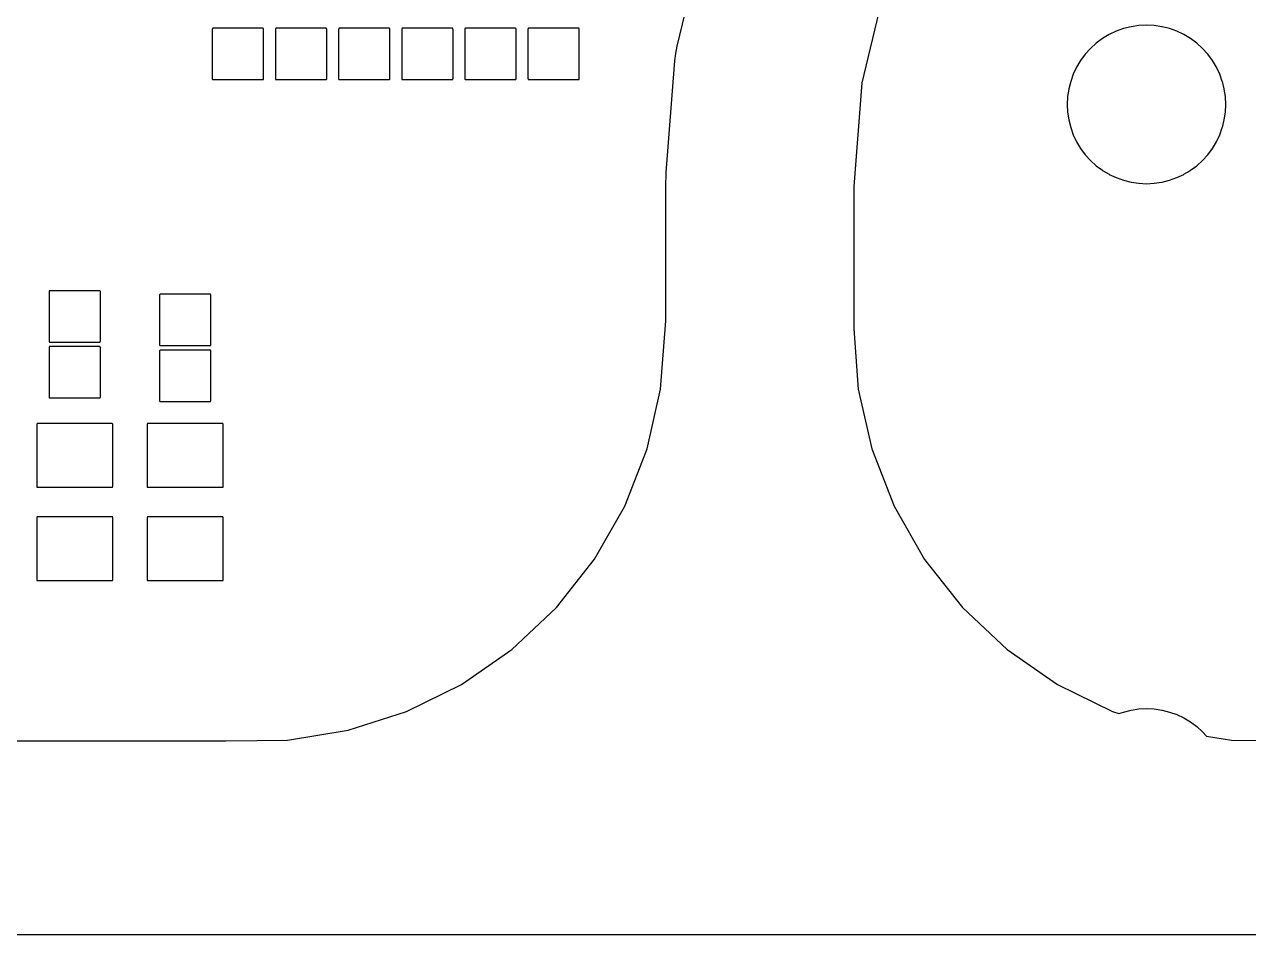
# Model space of a CAD drawing. Header units: inches. Extents: x -0.5 to 10, y -2.4 to 3.9.
# Drawn here: x 2.478 to 3.254, y -0.004 to 0.572 of the extents above; entities that cross this region are included whole.
import ezdxf

# ---------------------------------------------------------------- set-up
doc = ezdxf.new("R2010")
doc.units = ezdxf.units.IN

msp = doc.modelspace()

# ---------------------------------------------------------------- linework, layer by layer
for points in [[(2.197447, 0.1182), (2.605681, 0.1182), (2.644789, 0.118718), (2.683139, 0.124969), (2.720144, 0.136819), (2.754991, 0.154009), (2.786915, 0.17616), (2.815215, 0.202786), (2.839268, 0.233302), (2.858548, 0.267038), (2.872629, 0.303252), (2.881204, 0.341152), (2.884414, 0.384316), (2.884414, 0.38432), (2.884416, 0.384341), (2.88445, 0.384612), (2.88445, 0.4723), (2.88445, 0.47231), (2.884451, 0.472325), (2.884589, 0.475144), (2.884627, 0.476479), (2.884628, 0.476495), (2.884628, 0.476503), (2.884704, 0.477479), (2.884735, 0.478112), (2.884737, 0.478139), (2.88474, 0.478161), (2.884775, 0.478401), (2.890255, 0.549078), (2.890256, 0.54909), (2.890257, 0.549097), (2.890803, 0.553742), (2.890806, 0.553766), (2.890809, 0.553781), (2.89172, 0.558367), (2.891721, 0.55837), (2.891725, 0.558387), (2.908732, 0.629172)], [(3.023442, 0.596791), (3.008633, 0.535158), (3.00355, 0.469595), (3.00355, 0.379419), (3.006395, 0.341143), (3.014973, 0.303237), (3.02906, 0.267016), (3.048346, 0.233276), (3.072408, 0.202757), (3.100718, 0.17613), (3.132652, 0.15398), (3.16751, 0.136795), (3.171539, 0.135506), (3.174404, 0.136531), (3.174425, 0.136538), (3.174451, 0.136545), (3.179183, 0.13773), (3.179207, 0.137736), (3.179231, 0.13774), (3.184055, 0.138455), (3.184082, 0.138459), (3.184104, 0.13846), (3.188975, 0.138699), (3.189, 0.1387), (3.189025, 0.138699), (3.193896, 0.13846), (3.193918, 0.138459), (3.193945, 0.138455), (3.198769, 0.13774), (3.198793, 0.137736), (3.198817, 0.13773), (3.203549, 0.136545), (3.203575, 0.136538), (3.203596, 0.136531), (3.208188, 0.134888), (3.208209, 0.134879), (3.208233, 0.134869), (3.212642, 0.132783), (3.212664, 0.132772), (3.212685, 0.13276), (3.216869, 0.130253), (3.21689, 0.130239), (3.21691, 0.130226), (3.220827, 0.12732), (3.220845, 0.127306), (3.220865, 0.127289), (3.224479, 0.124014), (3.224497, 0.123997), (3.224514, 0.123979), (3.226938, 0.121304), (3.242887, 0.118708), (3.281947, 0.1182)], [(0, -0.00445), (4.8032, -0.00445)]]:
    msp.add_lwpolyline(points)
for points in [[(2.597625, 0.537251), (2.597625, 0.537251), (2.59765, 0.53725), (2.62915, 0.53725), (2.629175, 0.537251), (2.629224, 0.537256), (2.629272, 0.537265), (2.629319, 0.537279), (2.629364, 0.537298), (2.629407, 0.537321), (2.629448, 0.537349), (2.629486, 0.53738), (2.62952, 0.537414), (2.629551, 0.537452), (2.629579, 0.537493), (2.629602, 0.537536), (2.629621, 0.537581), (2.629635, 0.537628), (2.629644, 0.537676), (2.629649, 0.537725), (2.62965, 0.53775), (2.62965, 0.56925), (2.629649, 0.569275), (2.629644, 0.569324), (2.629635, 0.569372), (2.629621, 0.569419), (2.629602, 0.569464), (2.629579, 0.569507), (2.629551, 0.569548), (2.62952, 0.569586), (2.629486, 0.56962), (2.629448, 0.569651), (2.629407, 0.569679), (2.629364, 0.569702), (2.629319, 0.569721), (2.629272, 0.569735), (2.629224, 0.569744), (2.629175, 0.569749), (2.62915, 0.56975), (2.59765, 0.56975), (2.597625, 0.569749), (2.597576, 0.569744), (2.597528, 0.569735), (2.597481, 0.569721), (2.597436, 0.569702), (2.597393, 0.569679), (2.597352, 0.569651), (2.597314, 0.56962), (2.59728, 0.569586), (2.597249, 0.569548), (2.597221, 0.569507), (2.597198, 0.569464), (2.597179, 0.569419), (2.597165, 0.569372), (2.597156, 0.569324), (2.597151, 0.569275), (2.59715, 0.56925), (2.59715, 0.53775), (2.597151, 0.537725), (2.597156, 0.537676), (2.597165, 0.537628), (2.597179, 0.537581), (2.597198, 0.537536), (2.597221, 0.537493), (2.597249, 0.537452), (2.59728, 0.537414), (2.597314, 0.53738), (2.597352, 0.537349), (2.597393, 0.537321), (2.597436, 0.537298), (2.597481, 0.537279), (2.597528, 0.537265), (2.597576, 0.537256)], [(2.637625, 0.537251), (2.637625, 0.537251), (2.63765, 0.53725), (2.66915, 0.53725), (2.669175, 0.537251), (2.669224, 0.537256), (2.669272, 0.537265), (2.669319, 0.537279), (2.669364, 0.537298), (2.669407, 0.537321), (2.669448, 0.537349), (2.669486, 0.53738), (2.66952, 0.537414), (2.669551, 0.537452), (2.669579, 0.537493), (2.669602, 0.537536), (2.669621, 0.537581), (2.669635, 0.537628), (2.669644, 0.537676), (2.669649, 0.537725), (2.66965, 0.53775), (2.66965, 0.56925), (2.669649, 0.569275), (2.669644, 0.569324), (2.669635, 0.569372), (2.669621, 0.569419), (2.669602, 0.569464), (2.669579, 0.569507), (2.669551, 0.569548), (2.66952, 0.569586), (2.669486, 0.56962), (2.669448, 0.569651), (2.669407, 0.569679), (2.669364, 0.569702), (2.669319, 0.569721), (2.669272, 0.569735), (2.669224, 0.569744), (2.669175, 0.569749), (2.66915, 0.56975), (2.63765, 0.56975), (2.637625, 0.569749), (2.637576, 0.569744), (2.637528, 0.569735), (2.637481, 0.569721), (2.637436, 0.569702), (2.637393, 0.569679), (2.637352, 0.569651), (2.637314, 0.56962), (2.63728, 0.569586), (2.637249, 0.569548), (2.637221, 0.569507), (2.637198, 0.569464), (2.637179, 0.569419), (2.637165, 0.569372), (2.637156, 0.569324), (2.637151, 0.569275), (2.63715, 0.56925), (2.63715, 0.53775), (2.637151, 0.537725), (2.637156, 0.537676), (2.637165, 0.537628), (2.637179, 0.537581), (2.637198, 0.537536), (2.637221, 0.537493), (2.637249, 0.537452), (2.63728, 0.537414), (2.637314, 0.53738), (2.637352, 0.537349), (2.637393, 0.537321), (2.637436, 0.537298), (2.637481, 0.537279), (2.637528, 0.537265), (2.637576, 0.537256)], [(2.677625, 0.537251), (2.677625, 0.537251), (2.67765, 0.53725), (2.70915, 0.53725), (2.709175, 0.537251), (2.709224, 0.537256), (2.709272, 0.537265), (2.709319, 0.537279), (2.709364, 0.537298), (2.709407, 0.537321), (2.709448, 0.537349), (2.709486, 0.53738), (2.70952, 0.537414), (2.709551, 0.537452), (2.709579, 0.537493), (2.709602, 0.537536), (2.709621, 0.537581), (2.709635, 0.537628), (2.709644, 0.537676), (2.709649, 0.537725), (2.70965, 0.53775), (2.70965, 0.56925), (2.709649, 0.569275), (2.709644, 0.569324), (2.709635, 0.569372), (2.709621, 0.569419), (2.709602, 0.569464), (2.709579, 0.569507), (2.709551, 0.569548), (2.70952, 0.569586), (2.709486, 0.56962), (2.709448, 0.569651), (2.709407, 0.569679), (2.709364, 0.569702), (2.709319, 0.569721), (2.709272, 0.569735), (2.709224, 0.569744), (2.709175, 0.569749), (2.70915, 0.56975), (2.67765, 0.56975), (2.677625, 0.569749), (2.677576, 0.569744), (2.677528, 0.569735), (2.677481, 0.569721), (2.677436, 0.569702), (2.677393, 0.569679), (2.677352, 0.569651), (2.677314, 0.56962), (2.67728, 0.569586), (2.677249, 0.569548), (2.677221, 0.569507), (2.677198, 0.569464), (2.677179, 0.569419), (2.677165, 0.569372), (2.677156, 0.569324), (2.677151, 0.569275), (2.67715, 0.56925), (2.67715, 0.53775), (2.677151, 0.537725), (2.677156, 0.537676), (2.677165, 0.537628), (2.677179, 0.537581), (2.677198, 0.537536), (2.677221, 0.537493), (2.677249, 0.537452), (2.67728, 0.537414), (2.677314, 0.53738), (2.677352, 0.537349), (2.677393, 0.537321), (2.677436, 0.537298), (2.677481, 0.537279), (2.677528, 0.537265), (2.677576, 0.537256)], [(2.717625, 0.537251), (2.717625, 0.537251), (2.71765, 0.53725), (2.74915, 0.53725), (2.749175, 0.537251), (2.749224, 0.537256), (2.749272, 0.537265), (2.749319, 0.537279), (2.749364, 0.537298), (2.749407, 0.537321), (2.749448, 0.537349), (2.749486, 0.53738), (2.74952, 0.537414), (2.749551, 0.537452), (2.749579, 0.537493), (2.749602, 0.537536), (2.749621, 0.537581), (2.749635, 0.537628), (2.749644, 0.537676), (2.749649, 0.537725), (2.74965, 0.53775), (2.74965, 0.56925), (2.749649, 0.569275), (2.749644, 0.569324), (2.749635, 0.569372), (2.749621, 0.569419), (2.749602, 0.569464), (2.749579, 0.569507), (2.749551, 0.569548), (2.74952, 0.569586), (2.749486, 0.56962), (2.749448, 0.569651), (2.749407, 0.569679), (2.749364, 0.569702), (2.749319, 0.569721), (2.749272, 0.569735), (2.749224, 0.569744), (2.749175, 0.569749), (2.74915, 0.56975), (2.71765, 0.56975), (2.717625, 0.569749), (2.717576, 0.569744), (2.717528, 0.569735), (2.717481, 0.569721), (2.717436, 0.569702), (2.717393, 0.569679), (2.717352, 0.569651), (2.717314, 0.56962), (2.71728, 0.569586), (2.717249, 0.569548), (2.717221, 0.569507), (2.717198, 0.569464), (2.717179, 0.569419), (2.717165, 0.569372), (2.717156, 0.569324), (2.717151, 0.569275), (2.71715, 0.56925), (2.71715, 0.53775), (2.717151, 0.537725), (2.717156, 0.537676), (2.717165, 0.537628), (2.717179, 0.537581), (2.717198, 0.537536), (2.717221, 0.537493), (2.717249, 0.537452), (2.71728, 0.537414), (2.717314, 0.53738), (2.717352, 0.537349), (2.717393, 0.537321), (2.717436, 0.537298), (2.717481, 0.537279), (2.717528, 0.537265), (2.717576, 0.537256)], [(2.757625, 0.537251), (2.757625, 0.537251), (2.75765, 0.53725), (2.78915, 0.53725), (2.789175, 0.537251), (2.789224, 0.537256), (2.789272, 0.537265), (2.789319, 0.537279), (2.789364, 0.537298), (2.789407, 0.537321), (2.789448, 0.537349), (2.789486, 0.53738), (2.78952, 0.537414), (2.789551, 0.537452), (2.789579, 0.537493), (2.789602, 0.537536), (2.789621, 0.537581), (2.789635, 0.537628), (2.789644, 0.537676), (2.789649, 0.537725), (2.78965, 0.53775), (2.78965, 0.56925), (2.789649, 0.569275), (2.789644, 0.569324), (2.789635, 0.569372), (2.789621, 0.569419), (2.789602, 0.569464), (2.789579, 0.569507), (2.789551, 0.569548), (2.78952, 0.569586), (2.789486, 0.56962), (2.789448, 0.569651), (2.789407, 0.569679), (2.789364, 0.569702), (2.789319, 0.569721), (2.789272, 0.569735), (2.789224, 0.569744), (2.789175, 0.569749), (2.78915, 0.56975), (2.75765, 0.56975), (2.757625, 0.569749), (2.757576, 0.569744), (2.757528, 0.569735), (2.757481, 0.569721), (2.757436, 0.569702), (2.757393, 0.569679), (2.757352, 0.569651), (2.757314, 0.56962), (2.75728, 0.569586), (2.757249, 0.569548), (2.757221, 0.569507), (2.757198, 0.569464), (2.757179, 0.569419), (2.757165, 0.569372), (2.757156, 0.569324), (2.757151, 0.569275), (2.75715, 0.56925), (2.75715, 0.53775), (2.757151, 0.537725), (2.757156, 0.537676), (2.757165, 0.537628), (2.757179, 0.537581), (2.757198, 0.537536), (2.757221, 0.537493), (2.757249, 0.537452), (2.75728, 0.537414), (2.757314, 0.53738), (2.757352, 0.537349), (2.757393, 0.537321), (2.757436, 0.537298), (2.757481, 0.537279), (2.757528, 0.537265), (2.757576, 0.537256)], [(2.797625, 0.537251), (2.797625, 0.537251), (2.79765, 0.53725), (2.82915, 0.53725), (2.829175, 0.537251), (2.829224, 0.537256), (2.829272, 0.537265), (2.829319, 0.537279), (2.829364, 0.537298), (2.829407, 0.537321), (2.829448, 0.537349), (2.829486, 0.53738), (2.82952, 0.537414), (2.829551, 0.537452), (2.829579, 0.537493), (2.829602, 0.537536), (2.829621, 0.537581), (2.829635, 0.537628), (2.829644, 0.537676), (2.829649, 0.537725), (2.82965, 0.53775), (2.82965, 0.56925), (2.829649, 0.569275), (2.829644, 0.569324), (2.829635, 0.569372), (2.829621, 0.569419), (2.829602, 0.569464), (2.829579, 0.569507), (2.829551, 0.569548), (2.82952, 0.569586), (2.829486, 0.56962), (2.829448, 0.569651), (2.829407, 0.569679), (2.829364, 0.569702), (2.829319, 0.569721), (2.829272, 0.569735), (2.829224, 0.569744), (2.829175, 0.569749), (2.82915, 0.56975), (2.79765, 0.56975), (2.797625, 0.569749), (2.797576, 0.569744), (2.797528, 0.569735), (2.797481, 0.569721), (2.797436, 0.569702), (2.797393, 0.569679), (2.797352, 0.569651), (2.797314, 0.56962), (2.79728, 0.569586), (2.797249, 0.569548), (2.797221, 0.569507), (2.797198, 0.569464), (2.797179, 0.569419), (2.797165, 0.569372), (2.797156, 0.569324), (2.797151, 0.569275), (2.79715, 0.56925), (2.79715, 0.53775), (2.797151, 0.537725), (2.797156, 0.537676), (2.797165, 0.537628), (2.797179, 0.537581), (2.797198, 0.537536), (2.797221, 0.537493), (2.797249, 0.537452), (2.79728, 0.537414), (2.797314, 0.53738), (2.797352, 0.537349), (2.797393, 0.537321), (2.797436, 0.537298), (2.797481, 0.537279), (2.797528, 0.537265), (2.797576, 0.537256)], [(3.239199, 0.521525), (3.23896, 0.526396), (3.238959, 0.526418), (3.238955, 0.526445), (3.23824, 0.531269), (3.238236, 0.531293), (3.23823, 0.531317), (3.237045, 0.536049), (3.237038, 0.536075), (3.237031, 0.536096), (3.235388, 0.540688), (3.235379, 0.540709), (3.235369, 0.540733), (3.233283, 0.545142), (3.233272, 0.545164), (3.23326, 0.545185), (3.230753, 0.549369), (3.230739, 0.54939), (3.230726, 0.54941), (3.22782, 0.553327), (3.227806, 0.553345), (3.227789, 0.553365), (3.224514, 0.556979), (3.224497, 0.556997), (3.224479, 0.557014), (3.220865, 0.560289), (3.220845, 0.560306), (3.220827, 0.56032), (3.21691, 0.563226), (3.21689, 0.563239), (3.216869, 0.563253), (3.212685, 0.56576), (3.212664, 0.565772), (3.212642, 0.565783), (3.208233, 0.567869), (3.208209, 0.567879), (3.208188, 0.567888), (3.203596, 0.569531), (3.203575, 0.569538), (3.203549, 0.569545), (3.198817, 0.57073), (3.198793, 0.570736), (3.198769, 0.57074), (3.193945, 0.571455), (3.193918, 0.571459), (3.193896, 0.57146), (3.189025, 0.571699), (3.189, 0.5717), (3.188975, 0.571699), (3.184104, 0.57146), (3.184082, 0.571459), (3.184055, 0.571455), (3.179231, 0.57074), (3.179207, 0.570736), (3.179183, 0.57073), (3.174451, 0.569545), (3.174425, 0.569538), (3.174404, 0.569531), (3.169812, 0.567888), (3.169791, 0.567879), (3.169767, 0.567869), (3.165358, 0.565783), (3.165336, 0.565772), (3.165315, 0.56576), (3.161131, 0.563253), (3.16111, 0.563239), (3.16109, 0.563226), (3.157173, 0.56032), (3.157155, 0.560306), (3.157135, 0.560289), (3.153521, 0.557014), (3.153503, 0.556997), (3.153486, 0.556979), (3.150211, 0.553365), (3.150194, 0.553345), (3.15018, 0.553327), (3.147274, 0.54941), (3.147261, 0.54939), (3.147247, 0.549369), (3.14474, 0.545185), (3.144728, 0.545164), (3.144717, 0.545142), (3.142631, 0.540733), (3.142621, 0.540709), (3.142612, 0.540688), (3.140969, 0.536096), (3.140962, 0.536075), (3.140955, 0.536049), (3.13977, 0.531317), (3.139764, 0.531293), (3.13976, 0.531269), (3.139045, 0.526445), (3.139041, 0.526418), (3.13904, 0.526396), (3.138801, 0.521525), (3.1388, 0.5215), (3.138801, 0.521475), (3.13904, 0.516604), (3.139041, 0.516582), (3.139045, 0.516555), (3.13976, 0.511731), (3.139764, 0.511707), (3.13977, 0.511683), (3.140955, 0.506951), (3.140962, 0.506925), (3.140969, 0.506904), (3.142612, 0.502312), (3.142621, 0.502291), (3.142631, 0.502267), (3.144717, 0.497858), (3.144728, 0.497836), (3.14474, 0.497815), (3.147247, 0.493631), (3.147261, 0.49361), (3.147274, 0.49359), (3.15018, 0.489673), (3.150194, 0.489655), (3.150211, 0.489635), (3.153486, 0.486021), (3.153503, 0.486003), (3.153521, 0.485986), (3.157135, 0.482711), (3.157155, 0.482694), (3.157173, 0.48268), (3.16109, 0.479774), (3.16111, 0.479761), (3.161131, 0.479747), (3.165315, 0.47724), (3.165336, 0.477228), (3.165358, 0.477217), (3.169767, 0.475131), (3.169791, 0.475121), (3.169812, 0.475112), (3.174404, 0.473469), (3.174425, 0.473462), (3.174451, 0.473455), (3.179183, 0.47227), (3.179207, 0.472264), (3.179231, 0.47226), (3.184055, 0.471545), (3.184082, 0.471541), (3.184104, 0.47154), (3.188975, 0.471301), (3.189, 0.4713), (3.189025, 0.471301), (3.193896, 0.47154), (3.193918, 0.471541), (3.193945, 0.471545), (3.198769, 0.47226), (3.198793, 0.472264), (3.198817, 0.47227), (3.203549, 0.473455), (3.203575, 0.473462), (3.203596, 0.473469), (3.208188, 0.475112), (3.208209, 0.475121), (3.208233, 0.475131), (3.212642, 0.477217), (3.212664, 0.477228), (3.212685, 0.47724), (3.216869, 0.479747), (3.21689, 0.479761), (3.21691, 0.479774), (3.220827, 0.48268), (3.220845, 0.482694), (3.220865, 0.482711), (3.224479, 0.485986), (3.224497, 0.486003), (3.224514, 0.486021), (3.227789, 0.489635), (3.227806, 0.489655), (3.22782, 0.489673), (3.230726, 0.49359), (3.230739, 0.49361), (3.230753, 0.493631), (3.23326, 0.497815), (3.233272, 0.497836), (3.233283, 0.497858), (3.235369, 0.502267), (3.235379, 0.502291), (3.235388, 0.502312), (3.237031, 0.506904), (3.237038, 0.506925), (3.237045, 0.506951), (3.23823, 0.511683), (3.238236, 0.511707), (3.23824, 0.511731), (3.238955, 0.516555), (3.238959, 0.516582), (3.23896, 0.516604), (3.239199, 0.521475), (3.2392, 0.5215)], [(2.494225, 0.370951), (2.494225, 0.370951), (2.49425, 0.37095), (2.52575, 0.37095), (2.525775, 0.370951), (2.525824, 0.370956), (2.525872, 0.370965), (2.525919, 0.370979), (2.525964, 0.370998), (2.526007, 0.371021), (2.526048, 0.371049), (2.526086, 0.37108), (2.52612, 0.371114), (2.526151, 0.371152), (2.526179, 0.371193), (2.526202, 0.371236), (2.526221, 0.371281), (2.526235, 0.371328), (2.526244, 0.371376), (2.526249, 0.371425), (2.52625, 0.37145), (2.52625, 0.40295), (2.526249, 0.402975), (2.526244, 0.403024), (2.526235, 0.403072), (2.526221, 0.403119), (2.526202, 0.403164), (2.526179, 0.403207), (2.526151, 0.403248), (2.52612, 0.403286), (2.526086, 0.40332), (2.526048, 0.403351), (2.526007, 0.403379), (2.525964, 0.403402), (2.525919, 0.403421), (2.525872, 0.403435), (2.525824, 0.403444), (2.525775, 0.403449), (2.52575, 0.40345), (2.49425, 0.40345), (2.494225, 0.403449), (2.494176, 0.403444), (2.494128, 0.403435), (2.494081, 0.403421), (2.494036, 0.403402), (2.493993, 0.403379), (2.493952, 0.403351), (2.493914, 0.40332), (2.49388, 0.403286), (2.493849, 0.403248), (2.493821, 0.403207), (2.493798, 0.403164), (2.493779, 0.403119), (2.493765, 0.403072), (2.493756, 0.403024), (2.493751, 0.402975), (2.49375, 0.40295), (2.49375, 0.37145), (2.493751, 0.371425), (2.493756, 0.371376), (2.493765, 0.371328), (2.493779, 0.371281), (2.493798, 0.371236), (2.493821, 0.371193), (2.493849, 0.371152), (2.49388, 0.371114), (2.493914, 0.37108), (2.493952, 0.371049), (2.493993, 0.371021), (2.494036, 0.370998), (2.494081, 0.370979), (2.494128, 0.370965), (2.494176, 0.370956)], [(2.564225, 0.368751), (2.564225, 0.368751), (2.56425, 0.36875), (2.59575, 0.36875), (2.595775, 0.368751), (2.595824, 0.368756), (2.595872, 0.368765), (2.595919, 0.368779), (2.595964, 0.368798), (2.596007, 0.368821), (2.596048, 0.368849), (2.596086, 0.36888), (2.59612, 0.368914), (2.596151, 0.368952), (2.596179, 0.368993), (2.596202, 0.369036), (2.596221, 0.369081), (2.596235, 0.369128), (2.596244, 0.369176), (2.596249, 0.369225), (2.59625, 0.36925), (2.59625, 0.40075), (2.596249, 0.400775), (2.596244, 0.400824), (2.596235, 0.400872), (2.596221, 0.400919), (2.596202, 0.400964), (2.596179, 0.401007), (2.596151, 0.401048), (2.59612, 0.401086), (2.596086, 0.40112), (2.596048, 0.401151), (2.596007, 0.401179), (2.595964, 0.401202), (2.595919, 0.401221), (2.595872, 0.401235), (2.595824, 0.401244), (2.595775, 0.401249), (2.59575, 0.40125), (2.56425, 0.40125), (2.564225, 0.401249), (2.564176, 0.401244), (2.564128, 0.401235), (2.564081, 0.401221), (2.564036, 0.401202), (2.563993, 0.401179), (2.563952, 0.401151), (2.563914, 0.40112), (2.56388, 0.401086), (2.563849, 0.401048), (2.563821, 0.401007), (2.563798, 0.400964), (2.563779, 0.400919), (2.563765, 0.400872), (2.563756, 0.400824), (2.563751, 0.400775), (2.56375, 0.40075), (2.56375, 0.36925), (2.563751, 0.369225), (2.563756, 0.369176), (2.563765, 0.369128), (2.563779, 0.369081), (2.563798, 0.369036), (2.563821, 0.368993), (2.563849, 0.368952), (2.56388, 0.368914), (2.563914, 0.36888), (2.563952, 0.368849), (2.563993, 0.368821), (2.564036, 0.368798), (2.564081, 0.368779), (2.564128, 0.368765), (2.564176, 0.368756)], [(2.494225, 0.335551), (2.494225, 0.335551), (2.49425, 0.33555), (2.52575, 0.33555), (2.525775, 0.335551), (2.525824, 0.335556), (2.525872, 0.335565), (2.525919, 0.335579), (2.525964, 0.335598), (2.526007, 0.335621), (2.526048, 0.335649), (2.526086, 0.33568), (2.52612, 0.335714), (2.526151, 0.335752), (2.526179, 0.335793), (2.526202, 0.335836), (2.526221, 0.335881), (2.526235, 0.335928), (2.526244, 0.335976), (2.526249, 0.336025), (2.52625, 0.33605), (2.52625, 0.36755), (2.526249, 0.367575), (2.526244, 0.367624), (2.526235, 0.367672), (2.526221, 0.367719), (2.526202, 0.367764), (2.526179, 0.367807), (2.526151, 0.367848), (2.52612, 0.367886), (2.526086, 0.36792), (2.526048, 0.367951), (2.526007, 0.367979), (2.525964, 0.368002), (2.525919, 0.368021), (2.525872, 0.368035), (2.525824, 0.368044), (2.525775, 0.368049), (2.52575, 0.36805), (2.49425, 0.36805), (2.494225, 0.368049), (2.494176, 0.368044), (2.494128, 0.368035), (2.494081, 0.368021), (2.494036, 0.368002), (2.493993, 0.367979), (2.493952, 0.367951), (2.493914, 0.36792), (2.49388, 0.367886), (2.493849, 0.367848), (2.493821, 0.367807), (2.493798, 0.367764), (2.493779, 0.367719), (2.493765, 0.367672), (2.493756, 0.367624), (2.493751, 0.367575), (2.49375, 0.36755), (2.49375, 0.33605), (2.493751, 0.336025), (2.493756, 0.335976), (2.493765, 0.335928), (2.493779, 0.335881), (2.493798, 0.335836), (2.493821, 0.335793), (2.493849, 0.335752), (2.49388, 0.335714), (2.493914, 0.33568), (2.493952, 0.335649), (2.493993, 0.335621), (2.494036, 0.335598), (2.494081, 0.335579), (2.494128, 0.335565), (2.494176, 0.335556)], [(2.564225, 0.333251), (2.564225, 0.333251), (2.56425, 0.33325), (2.59575, 0.33325), (2.595775, 0.333251), (2.595824, 0.333256), (2.595872, 0.333265), (2.595919, 0.333279), (2.595964, 0.333298), (2.596007, 0.333321), (2.596048, 0.333349), (2.596086, 0.33338), (2.59612, 0.333414), (2.596151, 0.333452), (2.596179, 0.333493), (2.596202, 0.333536), (2.596221, 0.333581), (2.596235, 0.333628), (2.596244, 0.333676), (2.596249, 0.333725), (2.59625, 0.33375), (2.59625, 0.36525), (2.596249, 0.365275), (2.596244, 0.365324), (2.596235, 0.365372), (2.596221, 0.365419), (2.596202, 0.365464), (2.596179, 0.365507), (2.596151, 0.365548), (2.59612, 0.365586), (2.596086, 0.36562), (2.596048, 0.365651), (2.596007, 0.365679), (2.595964, 0.365702), (2.595919, 0.365721), (2.595872, 0.365735), (2.595824, 0.365744), (2.595775, 0.365749), (2.59575, 0.36575), (2.56425, 0.36575), (2.564225, 0.365749), (2.564176, 0.365744), (2.564128, 0.365735), (2.564081, 0.365721), (2.564036, 0.365702), (2.563993, 0.365679), (2.563952, 0.365651), (2.563914, 0.36562), (2.56388, 0.365586), (2.563849, 0.365548), (2.563821, 0.365507), (2.563798, 0.365464), (2.563779, 0.365419), (2.563765, 0.365372), (2.563756, 0.365324), (2.563751, 0.365275), (2.56375, 0.36525), (2.56375, 0.33375), (2.563751, 0.333725), (2.563756, 0.333676), (2.563765, 0.333628), (2.563779, 0.333581), (2.563798, 0.333536), (2.563821, 0.333493), (2.563849, 0.333452), (2.56388, 0.333414), (2.563914, 0.33338), (2.563952, 0.333349), (2.563993, 0.333321), (2.564036, 0.333298), (2.564081, 0.333279), (2.564128, 0.333265), (2.564176, 0.333256)], [(2.486375, 0.278901), (2.486375, 0.278901), (2.4864, 0.2789), (2.5336, 0.2789), (2.533625, 0.278901), (2.533674, 0.278906), (2.533722, 0.278915), (2.533769, 0.278929), (2.533814, 0.278948), (2.533857, 0.278971), (2.533898, 0.278999), (2.533936, 0.27903), (2.53397, 0.279064), (2.534001, 0.279102), (2.534029, 0.279143), (2.534052, 0.279186), (2.534071, 0.279231), (2.534085, 0.279278), (2.534094, 0.279326), (2.534099, 0.279375), (2.5341, 0.2794), (2.5341, 0.3188), (2.534099, 0.318825), (2.534094, 0.318874), (2.534085, 0.318922), (2.534071, 0.318969), (2.534052, 0.319014), (2.534029, 0.319057), (2.534001, 0.319098), (2.53397, 0.319136), (2.533936, 0.31917), (2.533898, 0.319201), (2.533857, 0.319229), (2.533814, 0.319252), (2.533769, 0.319271), (2.533722, 0.319285), (2.533674, 0.319294), (2.533625, 0.319299), (2.5336, 0.3193), (2.4864, 0.3193), (2.486375, 0.319299), (2.486326, 0.319294), (2.486278, 0.319285), (2.486231, 0.319271), (2.486186, 0.319252), (2.486143, 0.319229), (2.486102, 0.319201), (2.486064, 0.31917), (2.48603, 0.319136), (2.485999, 0.319098), (2.485971, 0.319057), (2.485948, 0.319014), (2.485929, 0.318969), (2.485915, 0.318922), (2.485906, 0.318874), (2.485901, 0.318825), (2.4859, 0.3188), (2.4859, 0.2794), (2.485901, 0.279375), (2.485906, 0.279326), (2.485915, 0.279278), (2.485929, 0.279231), (2.485948, 0.279186), (2.485971, 0.279143), (2.485999, 0.279102), (2.48603, 0.279064), (2.486064, 0.27903), (2.486102, 0.278999), (2.486143, 0.278971), (2.486186, 0.278948), (2.486231, 0.278929), (2.486278, 0.278915), (2.486326, 0.278906)], [(2.556375, 0.278901), (2.556375, 0.278901), (2.5564, 0.2789), (2.6036, 0.2789), (2.603625, 0.278901), (2.603674, 0.278906), (2.603722, 0.278915), (2.603769, 0.278929), (2.603814, 0.278948), (2.603857, 0.278971), (2.603898, 0.278999), (2.603936, 0.27903), (2.60397, 0.279064), (2.604001, 0.279102), (2.604029, 0.279143), (2.604052, 0.279186), (2.604071, 0.279231), (2.604085, 0.279278), (2.604094, 0.279326), (2.604099, 0.279375), (2.6041, 0.2794), (2.6041, 0.3188), (2.604099, 0.318825), (2.604094, 0.318874), (2.604085, 0.318922), (2.604071, 0.318969), (2.604052, 0.319014), (2.604029, 0.319057), (2.604001, 0.319098), (2.60397, 0.319136), (2.603936, 0.31917), (2.603898, 0.319201), (2.603857, 0.319229), (2.603814, 0.319252), (2.603769, 0.319271), (2.603722, 0.319285), (2.603674, 0.319294), (2.603625, 0.319299), (2.6036, 0.3193), (2.5564, 0.3193), (2.556375, 0.319299), (2.556326, 0.319294), (2.556278, 0.319285), (2.556231, 0.319271), (2.556186, 0.319252), (2.556143, 0.319229), (2.556102, 0.319201), (2.556064, 0.31917), (2.55603, 0.319136), (2.555999, 0.319098), (2.555971, 0.319057), (2.555948, 0.319014), (2.555929, 0.318969), (2.555915, 0.318922), (2.555906, 0.318874), (2.555901, 0.318825), (2.5559, 0.3188), (2.5559, 0.2794), (2.555901, 0.279375), (2.555906, 0.279326), (2.555915, 0.279278), (2.555929, 0.279231), (2.555948, 0.279186), (2.555971, 0.279143), (2.555999, 0.279102), (2.55603, 0.279064), (2.556064, 0.27903), (2.556102, 0.278999), (2.556143, 0.278971), (2.556186, 0.278948), (2.556231, 0.278929), (2.556278, 0.278915), (2.556326, 0.278906)], [(2.486375, 0.219801), (2.486375, 0.219801), (2.4864, 0.2198), (2.5336, 0.2198), (2.533625, 0.219801), (2.533674, 0.219806), (2.533722, 0.219815), (2.533769, 0.219829), (2.533814, 0.219848), (2.533857, 0.219871), (2.533898, 0.219899), (2.533936, 0.21993), (2.53397, 0.219964), (2.534001, 0.220002), (2.534029, 0.220043), (2.534052, 0.220086), (2.534071, 0.220131), (2.534085, 0.220178), (2.534094, 0.220226), (2.534099, 0.220275), (2.5341, 0.2203), (2.5341, 0.2597), (2.534099, 0.259725), (2.534094, 0.259774), (2.534085, 0.259822), (2.534071, 0.259869), (2.534052, 0.259914), (2.534029, 0.259957), (2.534001, 0.259998), (2.53397, 0.260036), (2.533936, 0.26007), (2.533898, 0.260101), (2.533857, 0.260129), (2.533814, 0.260152), (2.533769, 0.260171), (2.533722, 0.260185), (2.533674, 0.260194), (2.533625, 0.260199), (2.5336, 0.2602), (2.4864, 0.2602), (2.486375, 0.260199), (2.486326, 0.260194), (2.486278, 0.260185), (2.486231, 0.260171), (2.486186, 0.260152), (2.486143, 0.260129), (2.486102, 0.260101), (2.486064, 0.26007), (2.48603, 0.260036), (2.485999, 0.259998), (2.485971, 0.259957), (2.485948, 0.259914), (2.485929, 0.259869), (2.485915, 0.259822), (2.485906, 0.259774), (2.485901, 0.259725), (2.4859, 0.2597), (2.4859, 0.2203), (2.485901, 0.220275), (2.485906, 0.220226), (2.485915, 0.220178), (2.485929, 0.220131), (2.485948, 0.220086), (2.485971, 0.220043), (2.485999, 0.220002), (2.48603, 0.219964), (2.486064, 0.21993), (2.486102, 0.219899), (2.486143, 0.219871), (2.486186, 0.219848), (2.486231, 0.219829), (2.486278, 0.219815), (2.486326, 0.219806)], [(2.556375, 0.219801), (2.556375, 0.219801), (2.5564, 0.2198), (2.6036, 0.2198), (2.603625, 0.219801), (2.603674, 0.219806), (2.603722, 0.219815), (2.603769, 0.219829), (2.603814, 0.219848), (2.603857, 0.219871), (2.603898, 0.219899), (2.603936, 0.21993), (2.60397, 0.219964), (2.604001, 0.220002), (2.604029, 0.220043), (2.604052, 0.220086), (2.604071, 0.220131), (2.604085, 0.220178), (2.604094, 0.220226), (2.604099, 0.220275), (2.6041, 0.2203), (2.6041, 0.2597), (2.604099, 0.259725), (2.604094, 0.259774), (2.604085, 0.259822), (2.604071, 0.259869), (2.604052, 0.259914), (2.604029, 0.259957), (2.604001, 0.259998), (2.60397, 0.260036), (2.603936, 0.26007), (2.603898, 0.260101), (2.603857, 0.260129), (2.603814, 0.260152), (2.603769, 0.260171), (2.603722, 0.260185), (2.603674, 0.260194), (2.603625, 0.260199), (2.6036, 0.2602), (2.5564, 0.2602), (2.556375, 0.260199), (2.556326, 0.260194), (2.556278, 0.260185), (2.556231, 0.260171), (2.556186, 0.260152), (2.556143, 0.260129), (2.556102, 0.260101), (2.556064, 0.26007), (2.55603, 0.260036), (2.555999, 0.259998), (2.555971, 0.259957), (2.555948, 0.259914), (2.555929, 0.259869), (2.555915, 0.259822), (2.555906, 0.259774), (2.555901, 0.259725), (2.5559, 0.2597), (2.5559, 0.2203), (2.555901, 0.220275), (2.555906, 0.220226), (2.555915, 0.220178), (2.555929, 0.220131), (2.555948, 0.220086), (2.555971, 0.220043), (2.555999, 0.220002), (2.55603, 0.219964), (2.556064, 0.21993), (2.556102, 0.219899), (2.556143, 0.219871), (2.556186, 0.219848), (2.556231, 0.219829), (2.556278, 0.219815), (2.556326, 0.219806)]]:
    msp.add_lwpolyline(points, close=True)

doc.saveas('drawing.dxf')
